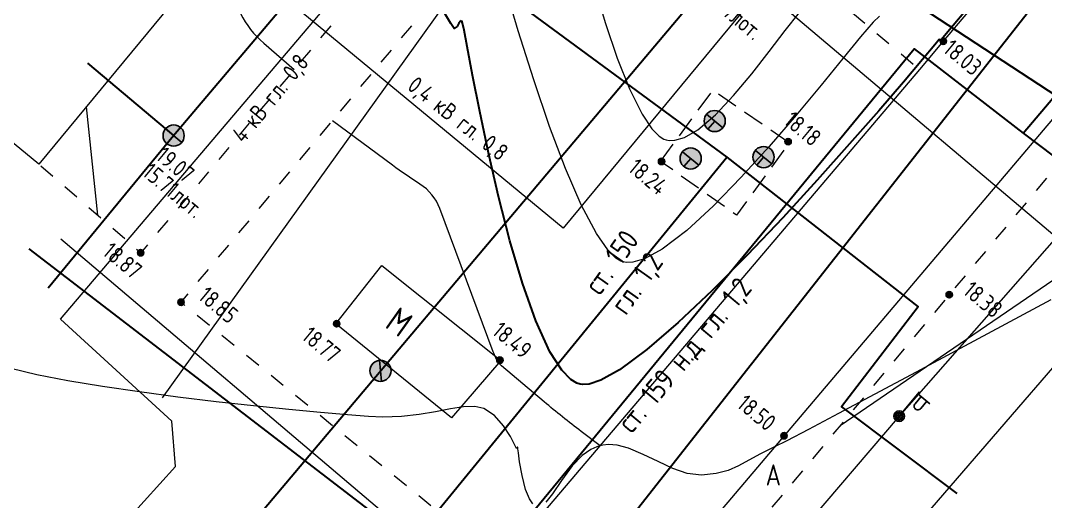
# Model space of a CAD drawing. Header units: metres. Extents: x 2491 to 4492, y 1184 to 2058.
# Drawn here: x 2736.45 to 2784.88, y 1730.92 to 1753.64 of the extents above; entities that cross this region are included whole.
import ezdxf

# ---------------------------------------------------------------- set-up
doc = ezdxf.new("R2010")
doc.units = ezdxf.units.M
doc.linetypes.add('g5_01_5x1_5', pattern=[1.5, 0.75, -0.75])
doc.linetypes.add('g5_02x1', pattern=[1.5, 1, -0.5])
for name, color, linetype, transparency in [('03_Здания и строения', 7, 'Continuous', 0.6), ('07_Объекты электропередачи', 7, 'Continuous', 0.6), ('10_Границы покрытий и угодий', 7, 'Continuous', 0.6), ('19_Горизонтали', 7, 'Continuous', 0.6), ('30_Канализация', 7, 'Continuous', 0.6), ('31_Водопровод', 7, 'Continuous', 0.6), ('32_Теплосеть', 7, 'Continuous', 0.6), ('33_Газопровод', 7, 'Continuous', 0.6), ('35_Телефон', 7, 'Continuous', 0.6), ('37_Кабель низкого напряжения', 7, 'Continuous', 0.6), ('38_Кабели высокого напряжения', 7, 'Continuous', 0.6), ('44_Крышки колодцев', 7, 'Continuous', 0.6), ('61_Отметки высоты поверхности', 7, 'Continuous', 0.6)]:
    doc.layers.add(name, color=color, linetype=linetype, transparency=transparency)
doc.layers.add('Сети_Горизонтали.Вспомогательные', color=1, linetype='Continuous', lineweight=9)
doc.layers.add('Сети_Горизонтали.Основные', color=1, linetype='Continuous', lineweight=30)
doc.styles.add('LIKE11', font='GOST_0.TTF')
doc.styles.add('LIKE14', font='GOST_0.TTF')
doc.styles.add('LIKE17', font='GOST_0.TTF')
doc.styles.add('LIKE32', font='GOST_0.TTF')
doc.styles.add('Line_GUGK', font='GOST_0.TTF')
doc.linetypes.add('g5_119_1', pattern='A,4,-1,[31,GUGK_2005.shx,S=0.1,R=0,X=0,Y=0],0.35,[31,GUGK_2005.shx,S=0.08,R=0,X=0,Y=0],3.3,[31,GUGK_2005.shx,S=0.08,R=180,X=0,Y=0],0.35,[31,GUGK_2005.shx,S=0.1,R=180,X=0,Y=0],-1', length=10)
doc.linetypes.add('g5_119_3', pattern='A,4,-1,[31,GUGK_2005.shx,S=0.1,R=0,X=0,Y=0],4,[31,GUGK_2005.shx,S=0.1,R=180,X=0,Y=0],-1', length=10)
doc.linetypes.add('g5_122_g', pattern='A,1,-1,1.5,-0.4,["Г",Line_GUGK,S=1,R=0,X=0,Y=-0.5],-1.5,1.5,-1,4,-1,4,-1,3', length=20.9)
doc.linetypes.add('g5_122_k', pattern='A,1,-1,1.5,-0.4,["К",Line_GUGK,S=1,R=0,X=0,Y=-0.5],-1.5,1.5,-1,4,-1,4,-1,3', length=20.9)
doc.linetypes.add('g5_122_kl', pattern='A,1,-1,1.5,-0.4,["Кл",Line_GUGK,S=1,R=0,X=0,Y=-0.5],-2.4,1.5,-1,4,-1,4,-1,3', length=21.8)
doc.linetypes.add('g5_122_t', pattern='A,1,-1,1.5,-0.4,["Т",Line_GUGK,S=1,R=0,X=0,Y=-0.5],-1.5,1.5,-1,4,-1,4,-1,3', length=20.9)
doc.linetypes.add('g5_122_v', pattern='A,1,-1,1.5,-0.4,["В",Line_GUGK,S=1,R=0,X=0,Y=-0.5],-1.5,1.5,-1,4,-1,4,-1,3', length=20.9)
doc.linetypes.add('g5_133_t', pattern='A,2,[27,GUGK_2005.shx,S=0.4,R=0,X=0,Y=0],2,-1,2,[27,GUGK_2005.shx,S=0.4,R=0,X=0,Y=0],2,-1,2,[27,GUGK_2005.shx,S=0.4,R=0,X=0,Y=0],2,-0.1,["V",Line_GUGK,S=1,R=0,X=0,Y=-0.5],-1', length=15.1)

# ---------------------------------------------------------------- blocks, each defined once
blk = doc.blocks.new('g5_330')
blk.add_hatch(color=0).paths.add_polyline_path([(0.15, 0, 1), (-0.15, 0, 1)])
at = {"color": 0}
blk.add_circle((0, 0), 0.15, dxfattribs=at)
blk = doc.blocks.new('g5_110_1c')
h = blk.add_hatch(color=255)
edge = h.paths.add_edge_path()
edge.add_arc((0, 0), 0.212, 0, 360)
edge = h.paths.add_edge_path(flags=16)
edge.add_arc((0, 0), 0.0975, 0, 360)
h = blk.add_hatch(color=0)
edge = h.paths.add_edge_path()
edge.add_arc((0, 0), 0.06, 0, 360)
at = {"color": 0}
for p, q in [((0, 0.25), (0, 1.5)), ((0, 1.375), (0.75, 1.375))]:
    blk.add_line(p, q, dxfattribs=at)
blk.add_lwpolyline([(0.2, 1.375), (0.2, 0.932, 1.040016), (0.55, 0.932), (0.55, 1.375)], format="xyb", dxfattribs=at)
for radius in [0.25, 0.06]:
    blk.add_circle((0, 0), radius, dxfattribs=at)
blk = doc.blocks.new('g5_117t')
h = blk.add_hatch(color=255)
h.paths.add_polyline_path([(-0.038, -0.038), (-0.461, -0.038, 0.367426), (-0.038, -0.461)])
h.paths.add_polyline_path([(0.037, -0.461, 0.367426), (0.461, -0.038), (0.037, -0.038)])
h.paths.add_polyline_path([(0.461, 0.037, 0.921954), (-0.461, 0.037)])
at = {"color": 0}
for points in [[(-0.5, 0), (0.5, 0)], [(0, -0.5), (0, 0)]]:
    blk.add_lwpolyline(points, dxfattribs=at)
blk.add_circle((0, 0), 0.5, dxfattribs=at)
blk = doc.blocks.new('g5_117')
h = blk.add_hatch(color=255)
h.paths.add_polyline_path([(-0.299, 0.352), (0.352, -0.299, 0.177899), (0.463, 0, 0.639215)])
h.paths.add_polyline_path([(-0.352, 0.299, 0.177899), (-0.463, 0, 0.639215), (0.299, -0.352)])
at = {"color": 0}
blk.add_lwpolyline([(0.354, -0.354), (-0.354, 0.354)], dxfattribs=at)
blk.add_circle((0, 0), 0.5, dxfattribs=at)
blk = doc.blocks.new('g5_117kb')
h = blk.add_hatch(color=255)
h.paths.add_polyline_path([(0.037, 0.037), (0.461, 0.037, 0.367426), (0.037, 0.461)])
h.paths.add_polyline_path([(-0.038, 0.461, 0.367426), (-0.461, 0.037), (-0.038, 0.037)])
h.paths.add_polyline_path([(-0.038, -0.038), (-0.461, -0.038, 0.367426), (-0.038, -0.461)])
h.paths.add_polyline_path([(0.037, -0.461, 0.367426), (0.461, -0.038), (0.037, -0.038)])
at = {"color": 0}
for points in [[(0, 0.5), (0, -0.5)], [(-0.5, 0), (0.5, 0)]]:
    blk.add_lwpolyline(points, dxfattribs=at)
blk.add_circle((0, 0), 0.5, dxfattribs=at)

msp = doc.modelspace()

# ---------------------------------------------------------------- linework, layer by layer
at = {"layer": '03_Здания и строения', "color": 7, "linetype": 'Continuous', "lineweight": 20, "flags": 128}
for points in [[(2739.996, 1767.897), (2744.157, 1764.27), (2745.133, 1765.61), (2749.7, 1761.829), (2737.32, 1746.849), (2728.429, 1754.167), (2736.946, 1764.061), (2739.996, 1767.897)], [(2800.029, 1737.69), (2791.596, 1744.627), (2767.109, 1716.278), (2771.335, 1712.767), (2772.428, 1714.065), (2776.735, 1710.429), (2777.322, 1711.015), (2781.636, 1715.899), (2795.259, 1732.038), (2800.029, 1737.69)], [(2753.524, 1742.074), (2759.138, 1737.573), (2756.815, 1734.862), (2751.346, 1739.315), (2753.524, 1742.074)]]:
    msp.add_lwpolyline(points, dxfattribs=at)
at = {"layer": '10_Границы покрытий и угодий', "color": 7, "linetype": 'Continuous', "lineweight": 20, "flags": 128}
for points in [[(2714.275, 1811.62), (2717.099, 1813.544), (2720.602, 1814.578), (2723.466, 1813.42), (2725.39, 1812.176), (2734.261, 1804.77), (2735.875, 1803.423), (2736.432, 1802.958), (2755.024, 1787.464), (2771.305, 1773.878), (2783.625, 1763.124), (2784.661, 1760.305), (2784.164, 1757.561), (2781.194, 1754.026), (2780.049, 1752.663), (2778.919, 1751.331), (2760.454, 1729.571)], [(2808.863, 1737.18), (2809.057, 1740.814), (2807.225, 1743.708), (2798.383, 1751.272), (2794.8, 1753.198), (2791.488, 1753.524), (2789.006, 1752.481), (2786.601, 1750.631), (2764.162, 1724.153), (2760.335, 1719.681), (2759.092, 1716.373), (2758.993, 1712.893), (2759.125, 1711.288), (2762.019, 1707.274), (2774.316, 1697.049), (2780.975, 1691.648), (2784.175, 1690.498), (2787.428, 1690.863), (2790.217, 1692.837)], [(2760.454, 1729.571), (2758.17, 1728.812), (2756.089, 1728.861), (2754.25, 1729.829), (2738.358, 1743.308)]]:
    msp.add_lwpolyline(points, dxfattribs=at)
at = {"layer": '10_Границы покрытий и угодий', "color": 7, "linetype": 'g5_01_5x1_5', "lineweight": 20, "flags": 128}
for points in [[(2699.588, 1789.851), (2698.454, 1790.988), (2713.516, 1807.784), (2721.138, 1800.797), (2729.916, 1793.229), (2738.392, 1786.18), (2747.528, 1778.483), (2755.993, 1771.153), (2762.09, 1766.32), (2755.085, 1758.147), (2742.131, 1742.663), (2737.32, 1746.849)], [(2758.17, 1728.812), (2744.037, 1740.332), (2757.29, 1756.218), (2759.337, 1758.553), (2760.461, 1757.659), (2763.171, 1755.468), (2765.189, 1757.861), (2767.718, 1760.81), (2778.919, 1751.331)], [(2795.259, 1732.038), (2799.479, 1728.507), (2807.449, 1737.851), (2807.679, 1739.405), (2806.841, 1741.899), (2797.347, 1750.127), (2794.774, 1751.495), (2791.691, 1751.802), (2789.302, 1750.658), (2787.341, 1749.086), (2780.188, 1740.517), (2772.973, 1731.859), (2765.432, 1722.929), (2761.539, 1718.274), (2760.804, 1716.096), (2760.885, 1713.019), (2762.056, 1710.624), (2763.499, 1708.636), (2772.32, 1701.258), (2781.604, 1693.308), (2784.136, 1692.328), (2787.239, 1692.709), (2789.833, 1694.12)]]:
    msp.add_lwpolyline(points, dxfattribs=at)
at = {"layer": '19_Горизонтали', "color": 32, "linetype": 'Continuous', "lineweight": 20, "elevation": 18.5, "flags": 128}
for points in [[(2746.144, 1757.526), (2746.337, 1755.665, 0.189734), (2747.94, 1752.573), (2749.375, 1751.322)], [(2763.83, 1733.549), (2762.939, 1734.227, -0.012479), (2761.19, 1735.626), (2759.18, 1737.32, -0.103807), (2758.943, 1737.623), (2758.943, 1737.623, -0.025005), (2758.788, 1737.983), (2756.261, 1744.756, 0.163584), (2755.322, 1745.913), (2755.322, 1745.913, -0.017894), (2754.026, 1746.801), (2751.186, 1748.901)], [(2775.18, 1734.507), (2786.818, 1742.46, 0.001778), (2789.572, 1744.356), (2790.785, 1745.198, 0.028681), (2791.092, 1745.438), (2791.092, 1745.438, -0.20919), (2791.433, 1745.547), (2791.671, 1745.522, 0.030285), (2792.538, 1745.485), (2794.186, 1745.513, 0.191116), (2794.63, 1745.699), (2794.63, 1745.699, -0.046832), (2795.032, 1746.023), (2796.371, 1746.911, -0.136862), (2796.628, 1746.994), (2796.628, 1746.994, -0.044514), (2796.907, 1746.981), (2801.742, 1746.318)]]:
    msp.add_lwpolyline(points, format="xyb", dxfattribs=at)
at = {"layer": '19_Горизонтали', "color": 32, "linetype": 'Continuous', "lineweight": 20, "elevation": 19, "flags": 128}
msp.add_lwpolyline([(2739.559, 1749.558), (2740.09, 1744.438)], dxfattribs=at)
at = {"layer": '30_Канализация', "color": 42, "linetype": 'g5_122_kl', "lineweight": 30, "flags": 128}
for points in [[(2726.073, 1794.174), (2732.922, 1787.797), (2755.736, 1769.157), (2769.994, 1756.701), (2772.155, 1758.76), (2795.25, 1743.626), (2814.979, 1765.771), (2820.807, 1773.773), (2824.585, 1778.369)], [(2741.161, 1722.506), (2769.994, 1756.701)]]:
    msp.add_lwpolyline(points, dxfattribs=at)
at = {"layer": '30_Канализация', "color": 12, "linetype": 'g5_122_k', "lineweight": 30, "flags": 128}
for points in [[(2737.757, 1741.009), (2743.686, 1748.206), (2764.476, 1772.782)], [(2739.61, 1751.622), (2743.686, 1748.206)]]:
    msp.add_lwpolyline(points, dxfattribs=at)
at = {"layer": '31_Водопровод', "color": 94, "linetype": 'g5_122_v', "lineweight": 30, "flags": 128}
msp.add_lwpolyline([(2736.852, 1742.862), (2760.797, 1724.454), (2787.082, 1757.912), (2824.086, 1727.743)], dxfattribs=at)
at = {"layer": '32_Теплосеть', "color": 5, "linetype": 'g5_122_t', "lineweight": 30, "flags": 128}
for points in [[(2760.01, 1754.403), (2769.815, 1747.189), (2778.863, 1740.114), (2775.237, 1735.389), (2780.682, 1731.286)], [(2744.373, 1716.041), (2769.815, 1747.189)]]:
    msp.add_lwpolyline(points, dxfattribs=at)
at = {"layer": '32_Теплосеть', "color": 7, "linetype": 'g5_02x1', "lineweight": 20, "flags": 128}
msp.add_lwpolyline([(2766.691, 1746.988), (2769.166, 1750.357), (2772.776, 1747.865), (2770.283, 1744.445), (2766.691, 1746.988)], dxfattribs=at)
at = {"layer": '33_Газопровод', "color": 132, "linetype": 'g5_122_g', "lineweight": 30, "flags": 128}
for points in [[(2783.815, 1748.318), (2798.394, 1765.525)], [(2749.364, 1716.715), (2778.664, 1752.299), (2783.815, 1748.318), (2790.453, 1743.304)]]:
    msp.add_lwpolyline(points, dxfattribs=at)
at = {"layer": '35_Телефон', "color": 6, "linetype": 'g5_133_t', "lineweight": 20, "flags": 128}
msp.add_lwpolyline([(2761.047, 1760.776), (2743.138, 1735.814)], dxfattribs=at)
at = {"layer": '37_Кабель низкого напряжения', "color": 1, "linetype": 'g5_119_3', "lineweight": 20, "flags": 128}
for points in [[(2788.359, 1740.879), (2771.454, 1755.174), (2762.096, 1743.838), (2745.896, 1757.226)], [(2808.583, 1710.009), (2804.77, 1713.368), (2812.998, 1734.899), (2792.374, 1751.34), (2777.962, 1734.947), (2763.172, 1717.643), (2762.103, 1713.772), (2764.327, 1709.526), (2782.392, 1694.478), (2799.106, 1678.894), (2847.246, 1638.935), (2870.513, 1666.323), (2874.647, 1670.742)]]:
    msp.add_lwpolyline(points, dxfattribs=at)
at = {"layer": '38_Кабели высокого напряжения', "color": 1, "linetype": 'g5_119_1', "lineweight": 20, "flags": 128}
msp.add_lwpolyline([(2741.551, 1730.113), (2743.78, 1732.574), (2743.594, 1734.709), (2738.347, 1739.538), (2769.667, 1776.417), (2823.278, 1733.604), (2825.341, 1736.066)], dxfattribs=at)
at = {"layer": 'Сети_Горизонтали.Вспомогательные', "color": 42, "linetype": 'Continuous', "lineweight": 9, "flags": 128}
for points, elevation in [([(2777.039, 1753.854), (2776.736, 1753.565), (2776.141, 1752.866), (2775.304, 1751.844), (2774.272, 1750.584), (2773.097, 1749.172), (2771.825, 1747.694), (2770.506, 1746.235), (2769.19, 1744.882), (2767.924, 1743.719), (2766.759, 1742.833), (2765.931, 1742.381), (2765.388, 1742.22), (2765.068, 1742.209), (2764.923, 1742.233), (2764.808, 1742.273), (2764.571, 1742.42), (2764.193, 1742.801), (2763.657, 1743.581), (2762.945, 1744.939), (2762.203, 1746.652), (2761.448, 1748.642), (2760.696, 1750.833), (2759.964, 1753.149), (2759.27, 1755.514)], 17.5), ([(2763.565, 1755.237), (2764.084, 1753.501), (2764.642, 1751.862), (2765.224, 1750.407), (2765.814, 1749.221), (2766.282, 1748.525), (2766.626, 1748.179), (2766.849, 1748.043), (2766.959, 1748.005), (2767.092, 1747.981), (2767.37, 1747.986), (2767.814, 1748.112), (2768.446, 1748.477), (2769.282, 1749.185), (2770.142, 1750.094), (2770.997, 1751.118), (2771.82, 1752.172), (2772.582, 1753.17), (2773.255, 1754.025)], 17), ([(2785.13, 1740.438), (2782.993, 1739.299), (2780.843, 1738.149), (2778.758, 1737.031), (2776.819, 1735.991), (2775.102, 1735.073), (2773.687, 1734.321), (2772.652, 1733.779), (2772.076, 1733.492), (2771.409, 1733.164), (2770.862, 1732.862), (2770.373, 1732.598), (2769.878, 1732.385), (2769.316, 1732.235), (2768.624, 1732.16), (2767.949, 1732.236), (2767.263, 1732.473), (2766.57, 1732.798), (2765.875, 1733.141), (2765.183, 1733.428), (2764.636, 1733.57), (2764.23, 1733.601), (2763.963, 1733.576), (2763.83, 1733.549), (2763.679, 1733.504), (2763.39, 1733.372), (2762.993, 1733.09), (2762.521, 1732.602), (2762.014, 1731.914), (2761.578, 1731.272), (2761.269, 1730.887)], 18.5), ([(2760.661, 1730.81), (2760.498, 1731.046), (2760.317, 1731.489), (2760.145, 1732.149), (2760.03, 1732.796), (2759.973, 1733.208), (2759.95, 1733.409), (2759.943, 1733.474), (2759.942, 1733.483), (2759.934, 1733.477), (2759.905, 1733.443), (2759.883, 1733.42), (2759.806, 1733.582), (2759.594, 1733.979), (2759.267, 1734.486), (2758.845, 1734.974), (2758.348, 1735.314), (2757.918, 1735.406), (2757.386, 1735.386), (2756.764, 1735.291), (2756.061, 1735.157), (2755.288, 1735.023), (2754.454, 1734.925), (2753.569, 1734.9), (2752.897, 1734.934), (2751.894, 1735.007), (2750.617, 1735.115), (2749.121, 1735.257), (2747.462, 1735.429), (2745.696, 1735.627), (2743.88, 1735.848), (2742.068, 1736.09), (2740.318, 1736.348), (2738.684, 1736.621), (2737.224, 1736.904), (2735.992, 1737.195)], 18.5)]:
    msp.add_lwpolyline(points, dxfattribs=dict(at, elevation=elevation))
at = {"layer": 'Сети_Горизонтали.Основные', "color": 40, "linetype": 'Continuous', "lineweight": 30, "elevation": 18, "flags": 128}
for points in [[(2757.276, 1753.647), (2757.232, 1753.617), (2757.167, 1753.522), (2757.076, 1753.367), (2756.94, 1753.264), (2756.78, 1753.497), (2756.402, 1754.137)], [(2781.103, 1754.095), (2780.515, 1753.402), (2780.106, 1752.92), (2779.952, 1752.738), (2779.857, 1752.739), (2779.65, 1752.49), (2779.067, 1751.797), (2778.166, 1750.736), (2776.999, 1749.382), (2775.624, 1747.811), (2774.093, 1746.1), (2772.463, 1744.324), (2770.789, 1742.559), (2769.125, 1740.881), (2767.527, 1739.367), (2766.048, 1738.092), (2764.746, 1737.132), (2763.867, 1736.642), (2763.321, 1736.463), (2763.018, 1736.441), (2762.886, 1736.462), (2762.74, 1736.511), (2762.451, 1736.686), (2762.023, 1737.121), (2761.466, 1737.988), (2760.797, 1739.453), (2760.165, 1741.238), (2759.577, 1743.231), (2759.04, 1745.32), (2758.562, 1747.395), (2758.15, 1749.344), (2757.81, 1751.055), (2757.55, 1752.417), (2757.405, 1753.18), (2757.334, 1753.525), (2757.307, 1753.633), (2757.299, 1753.648)]]:
    msp.add_lwpolyline(points, dxfattribs=at)

# ---------------------------------------------------------------- block references
at = {"layer": '07_Объекты электропередачи', "color": 7, "linetype": 'Continuous', "lineweight": 20, "rotation": 320.2655211251469}
msp.add_blockref('g5_110_1c', (2777.962, 1734.947), dxfattribs=at)
at = {"layer": '44_Крышки колодцев', "color": 7, "linetype": 'Continuous', "lineweight": 20, "rotation": 320.2655211251469}
for name, p in [('g5_117t', (2769.249, 1748.891)), ('g5_117kb', (2743.686, 1748.206, 19.07)), ('g5_117t', (2768.114, 1747.124)), ('g5_117t', (2771.556, 1747.189)), ('g5_117', (2753.46, 1737.092))]:
    msp.add_blockref(name, p, dxfattribs=at)
at = {"layer": '61_Отметки высоты поверхности', "color": 7, "linetype": 'Continuous', "lineweight": 20}
for p, rotation in [((2780.049, 1752.663, 18.034), 320.2244407250127), ((2772.716, 1747.92), 320.1837874390728), ((2766.736, 1746.982), 320.1837874390728), ((2742.128, 1742.666), 320.1837874390728), ((2780.328, 1740.687), 320.1837874390728), ((2744.037, 1740.332), 320.1837874390728), ((2751.388, 1739.316), 320.1837874390728), ((2759.1, 1737.597), 320.1837874390728), ((2772.525, 1734.019), 320.1837874390728)]:
    msp.add_blockref('g5_330', p, dxfattribs=dict(at, rotation=rotation))

# ---------------------------------------------------------------- texts
at = {"color": 7, "linetype": 'Continuous', "lineweight": 15, "ltscale": 0.5, "style": 'LIKE11'}
for s, rotation, p in [('15.07лот.', 320.2244, (2768.458, 1754.856)), ('19.07', 320.2655, (2742.791, 1747.129)), ('15.71лот.', 320.2655, (2742.152, 1746.36))]:
    msp.add_text(s, height=0.8, rotation=rotation, dxfattribs=at).set_placement(p)
at = {"layer": '03_Здания и строения', "color": 7, "linetype": 'Continuous', "lineweight": 15, "style": 'LIKE14'}
msp.add_text('М', height=1.2, rotation=324.625, dxfattribs=at).set_placement((2753.61, 1739.183))
at = {"layer": '10_Границы покрытий и угодий', "color": 7, "linetype": 'Continuous', "lineweight": 15, "style": 'LIKE11'}
msp.add_text('А', height=1, dxfattribs=at).set_placement((2771.655, 1731.671))
at = {"layer": '32_Теплосеть', "color": 5, "linetype": 'Continuous', "lineweight": 15, "style": 'LIKE32'}
for s, p in [('ст. 150', (2763.83, 1740.607)), ('гл. 1,2', (2765.058, 1739.665))]:
    msp.add_text(s, height=1, rotation=54.6839, dxfattribs=at).set_placement(p)
at = {"layer": '33_Газопровод', "color": 132, "linetype": 'Continuous', "lineweight": 15, "style": 'LIKE32'}
msp.add_text('ст. 159 н.д гл. 1,2', height=1, rotation=50.1586, dxfattribs=at).set_placement((2765.331, 1734.085))
at = {"layer": '37_Кабель низкого напряжения', "color": 1, "linetype": 'Continuous', "lineweight": 15, "style": 'LIKE32'}
msp.add_text('0,4 кВ гл. 0,8', height=0.8, rotation=321.8543, dxfattribs=at).set_placement((2754.674, 1750.429))
at = {"layer": '38_Кабели высокого напряжения', "color": 1, "linetype": 'Continuous', "lineweight": 15, "style": 'LIKE32'}
msp.add_text('4 кВ гл. 0,8', height=0.8, rotation=50.812, dxfattribs=at).set_placement((2746.993, 1747.802))
at = {"layer": '61_Отметки высоты поверхности', "color": 7, "linetype": 'Continuous', "lineweight": 15, "ltscale": 0.5, "style": 'LIKE17'}
for s, rotation, p in [('18.03', 320.2244, (2779.985, 1752.195)), ('18.18', 320.1838, (2772.459, 1748.802, 4.265)), ('18.24', 320.1838, (2765.101, 1746.57, 4.265)), ('18.87', 320.1838, (2740.272, 1742.61, -14.745)), ('18.85', 320.1838, (2744.794, 1740.519, -14.745)), ('18.38', 320.1838, (2780.926, 1740.77, 4.265)), ('18.77', 320.1838, (2749.681, 1738.631, -14.745)), ('18.49', 320.1838, (2758.675, 1738.859, -14.745)), ('18.50', 320.1838, (2770.242, 1735.415, 4.265))]:
    msp.add_text(s, height=0.8, rotation=rotation, dxfattribs=at).set_placement(p)

doc.saveas('drawing.dxf')
